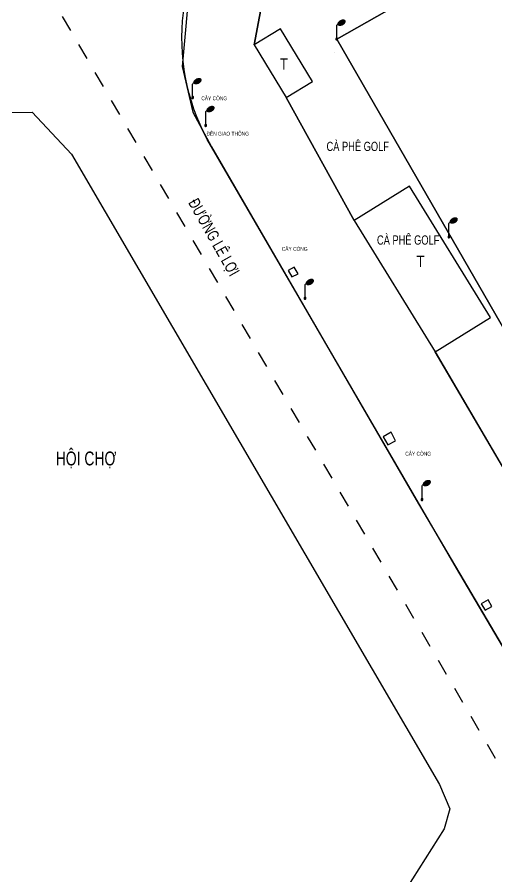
# Model space of a CAD drawing. Header units: millimetres. Extents: x 100 to 288, y -65 to 177.
# Drawn here: x 129.09 to 132.05, y 157.52 to 162.83 of the extents above; entities that cross this region are included whole.
import ezdxf
from ezdxf.enums import TextEntityAlignment as Align

# ---------------------------------------------------------------- set-up
doc = ezdxf.new("R2010")
doc.units = ezdxf.units.MM
doc.header["$LTSCALE"] = 0.3
doc.header["$MEASUREMENT"] = 0
doc.linetypes.add('DASHDOTX2', pattern=[2, 1, -0.5, 0, -0.5])
for name, color, linetype in [('HATCH1', 8, 'CONTINUOUS'), ('KT', 8, 'CONTINUOUS'), ('Ky hieu', 7, 'CONTINUOUS')]:
    doc.layers.add(name, color=color, linetype=linetype)
doc.styles.add('DIM', font='VAVON.TTF')
doc.styles.add('VNI', font='VHELVCN.TTF')
doc.linetypes.add('FENCELINE2', pattern='A,0.25,-0.1,[132,ltypeshp.shx,S=0.1,R=0,X=-0.1,Y=0],-0.1,1', length=1.45)

# ---------------------------------------------------------------- blocks, each defined once
blk = doc.blocks.new('Cot den')
at = {"layer": 'Ky hieu', "color": 5, "linetype": 'Continuous'}
for p, q in [((474185.96, 1112245.03), (474185.99, 1112245.09)), ((474185.96, 1112242.67), (474185.96, 1112245.03)), ((474185.99, 1112245.09), (474186.05, 1112245.17)), ((474186.05, 1112245.17), (474186.13, 1112245.23)), ((474186.13, 1112245.23), (474186.19, 1112245.25))]:
    blk.add_line(p, q, dxfattribs=at)
mesh = blk.add_polyface(dxfattribs=at)
corners = [(474186.29, 1112245.16), (474186.24, 1112245.2), (474186.32, 1112245.15), (474186.22, 1112245.22), (474186.39, 1112245.12), (474186.2, 1112245.25), (474186.43, 1112245.12), (474186.19, 1112245.29), (474186.49, 1112245.1), (474186.18, 1112245.32), (474186.53, 1112245.11), (474186.19, 1112245.36), (474186.6, 1112245.11), (474186.19, 1112245.39), (474186.63, 1112245.11), (474186.2, 1112245.43), (474186.71, 1112245.12), (474186.22, 1112245.48), (474186.77, 1112245.14), (474186.25, 1112245.53), (474186.84, 1112245.16), (474186.27, 1112245.57), (474186.9, 1112245.18), (474186.31, 1112245.62), (474186.97, 1112245.21), (474186.34, 1112245.65), (474187.02, 1112245.24), (474186.4, 1112245.7), (474187.09, 1112245.27), (474186.43, 1112245.73), (474187.12, 1112245.3), (474186.5, 1112245.78), (474187.2, 1112245.35), (474186.54, 1112245.8), (474187.23, 1112245.38), (474186.61, 1112245.84), (474187.28, 1112245.42), (474186.66, 1112245.87), (474187.31, 1112245.46), (474186.73, 1112245.9), (474187.35, 1112245.51), (474186.79, 1112245.92), (474187.38, 1112245.55), (474186.85, 1112245.94), (474187.4, 1112245.6), (474186.92, 1112245.96), (474187.42, 1112245.64), (474186.99, 1112245.97), (474187.44, 1112245.69), (474187.03, 1112245.97), (474187.44, 1112245.72), (474187.1, 1112245.97), (474187.44, 1112245.76), (474187.13, 1112245.97), (474187.43, 1112245.79), (474187.42, 1112245.82), (474187.2, 1112245.96), (474187.42, 1112245.82), (474187.4, 1112245.85), (474187.24, 1112245.96), (474187.38, 1112245.88), (474187.3, 1112245.93), (474187.33, 1112245.92)]
mesh.append_faces([[corners[k] for k in face] for face in [(0, 0, 2, 1), (1, 2, 4, 3), (3, 4, 6, 5), (5, 6, 8, 7), (7, 8, 10, 9), (9, 10, 12, 11), (11, 12, 14, 13), (13, 14, 16, 15), (15, 16, 18, 17), (17, 18, 20, 19), (19, 20, 22, 21), (21, 22, 24, 23), (23, 24, 26, 25), (25, 26, 28, 27), (27, 28, 30, 29), (29, 30, 32, 31), (31, 32, 34, 33), (33, 34, 36, 35), (35, 36, 38, 37), (37, 38, 40, 39), (39, 40, 42, 41), (41, 42, 44, 43), (43, 44, 46, 45), (45, 46, 48, 47), (47, 48, 50, 49), (49, 50, 52, 51), (51, 52, 54, 53), (53, 54, 57, 56), (56, 55, 58, 59), (59, 58, 60, 61), (61, 60, 62, 62)]], dxfattribs={"vtx0": -1, "vtx2": -1, "color": 5})
mesh = blk.add_polyface(dxfattribs=at)
corners = [(474185.87, 1112242.53), (474185.86, 1112242.54), (474185.9, 1112242.51), (474185.85, 1112242.55), (474185.91, 1112242.51), (474185.83, 1112242.57), (474185.93, 1112242.5), (474185.82, 1112242.58), (474185.94, 1112242.5), (474185.82, 1112242.59), (474185.96, 1112242.5), (474185.81, 1112242.61), (474185.98, 1112242.5), (474185.8, 1112242.62), (474186, 1112242.5), (474185.8, 1112242.64), (474186.01, 1112242.51), (474185.8, 1112242.66), (474186.03, 1112242.51), (474185.8, 1112242.67), (474186.04, 1112242.52), (474185.8, 1112242.67), (474186.06, 1112242.53), (474185.8, 1112242.69), (474186.06, 1112242.54), (474185.8, 1112242.7), (474186.08, 1112242.55), (474185.81, 1112242.72), (474186.09, 1112242.56), (474185.81, 1112242.73), (474186.11, 1112242.58), (474185.82, 1112242.75), (474186.11, 1112242.58), (474185.82, 1112242.76), (474186.12, 1112242.61), (474185.84, 1112242.78), (474186.12, 1112242.62), (474185.85, 1112242.79), (474186.13, 1112242.64), (474185.86, 1112242.8), (474186.13, 1112242.65), (474185.87, 1112242.81), (474186.13, 1112242.67), (474185.89, 1112242.82), (474186.13, 1112242.68), (474185.9, 1112242.83), (474186.13, 1112242.7), (474185.92, 1112242.83), (474186.13, 1112242.72), (474185.93, 1112242.84), (474186.12, 1112242.73), (474185.95, 1112242.84), (474186.11, 1112242.75), (474185.96, 1112242.84), (474186.11, 1112242.76), (474185.99, 1112242.84), (474186.1, 1112242.77), (474186, 1112242.84), (474186.08, 1112242.79), (474186.02, 1112242.83), (474186.07, 1112242.8), (474186.03, 1112242.83), (474186.06, 1112242.81)]
mesh.append_faces([[corners[k] for k in face] for face in [(0, 0, 2, 1), (1, 2, 4, 3), (3, 4, 6, 5), (5, 6, 8, 7), (7, 8, 10, 9), (9, 10, 12, 11), (11, 12, 14, 13), (13, 14, 16, 15), (15, 16, 18, 17), (17, 18, 20, 19), (21, 20, 22, 23), (23, 22, 24, 25), (25, 24, 26, 27), (27, 26, 28, 29), (29, 28, 30, 31), (31, 30, 32, 33), (33, 32, 34, 35), (35, 34, 36, 37), (37, 36, 38, 39), (39, 38, 40, 41), (41, 40, 42, 43), (43, 42, 44, 45), (45, 44, 46, 47), (47, 46, 48, 49), (49, 48, 50, 51), (51, 50, 52, 53), (53, 52, 54, 55), (55, 54, 56, 57), (57, 56, 58, 59), (59, 58, 60, 61), (61, 60, 62, 62)]], dxfattribs={"vtx0": -1, "vtx2": -1, "color": 5})
blk = doc.blocks.new('Nha tam')
at = {"layer": 'HATCH1', "style": 'VNI'}
blk.add_text('T', height=2, dxfattribs=at).set_placement((474231.77, 1112286.52, 0.05), align=Align.MIDDLE)

msp = doc.modelspace()

# ---------------------------------------------------------------- linework, layer by layer
at = {"layer": 'HATCH1', "ltscale": 5}
msp.add_lwpolyline([(134.81151, 154.27869), (132.7996, 157.72442, -0.4125842), (132.85832, 157.95051), (133.18539, 158.17341), (132.94511, 158.58683), (132.60548, 158.39972, -0.4672487), (132.35173, 158.49833), (131.80448, 159.42575), (130.29063, 162.02676, -0.3119335), (130.40888, 163.54672), (133.5901, 166.09666), (133.69655, 166.06171), (133.81841, 165.90821), (133.85104, 165.8671), (130.68649, 163.35966), (130.55512, 162.65805), (130.75283, 162.33242), (131.17242, 161.5737), (131.67246, 160.76315), (132.94511, 158.58683), (133.18539, 158.17341), (133.35796, 157.92728), (134.76267, 155.49507)], format="xyb", dxfattribs=at)
at = {"layer": 'HATCH1'}
for points in [[(133.85104, 165.8671), (133.69655, 166.06171), (133.5901, 166.09666), (131.99517, 164.83352), (131.23288, 164.21105), (130.40888, 163.54672), (130.40888, 163.54672), (130.25735, 163.32815), (130.15903, 163.07064), (130.11062, 162.5238), (130.17665, 162.24215), (130.29063, 162.02676), (131.55561, 159.8475), (132.35173, 158.49833), (132.45091, 158.40296), (132.60548, 158.39972), (132.94511, 158.58683)], [(131.17242, 161.5737), (130.75283, 162.33242)], [(127.6542, 161.73543), (128.40624, 162.23017), (129.18494, 162.2411), (129.42656, 161.98275), (131.69909, 158.09192), (131.76186, 157.94173), (131.72808, 157.81858), (131.4536, 157.38611)]]:
    msp.add_lwpolyline(points, dxfattribs=at)
at = {"layer": 'HATCH1', "ltscale": 5}
for points in [[(133.85104, 165.8671), (133.69655, 166.06171), (133.5901, 166.09666), (131.99517, 164.83352), (131.23288, 164.21105), (130.40888, 163.54672), (130.40888, 163.54672), (130.25735, 163.32815), (130.15903, 163.07064), (130.11062, 162.5238), (130.17665, 162.24215), (130.29063, 162.02676), (131.55561, 159.8475), (132.35173, 158.49833), (132.45091, 158.40296), (132.60548, 158.39972), (132.94511, 158.58683)], [(127.6542, 161.73543), (128.40624, 162.23017), (129.18494, 162.2411), (129.42656, 161.98275), (131.69909, 158.09192), (131.76186, 157.94173), (131.72808, 157.81858), (131.4536, 157.38611)]]:
    msp.add_lwpolyline(points, dxfattribs=at)
at = {"layer": 'HATCH1', "linetype": 'FENCELINE2', "ltscale": 2}
for points in [[(130.55512, 162.65805), (130.55512, 162.65805), (130.68649, 163.35966), (131.49381, 163.99918), (133.75244, 165.78884), (133.75244, 165.78884)], [(131.05063, 162.60884), (131.05063, 162.60884)], [(132.94511, 158.58683), (132.51841, 159.32156), (131.67246, 160.76315), (131.67246, 160.76315)]]:
    msp.add_lwpolyline(points, dxfattribs=at)
at = {"layer": 'HATCH1', "linetype": 'FENCELINE2'}
msp.add_lwpolyline([(132.46595, 160.26303), (134.20619, 161.27512), (132.81143, 163.68477), (131.06428, 162.69217), (132.46595, 160.26303)], dxfattribs=at)
at = {"layer": 'HATCH1', "ltscale": 5}
for points in [[(131.06428, 162.69217), (132.81143, 163.68477), (134.20619, 161.27512), (132.46595, 160.26303), (131.06428, 162.69217)], [(130.71793, 162.75691), (130.55512, 162.65805), (130.75283, 162.33242), (130.91565, 162.43128)]]:
    msp.add_lwpolyline(points, close=True, dxfattribs=at)
at = {"layer": 'HATCH1', "linetype": 'Continuous', "ltscale": 0.7}
for points in [[(130.75283, 162.33242), (130.91565, 162.43128), (130.71793, 162.75691), (130.55512, 162.65805), (130.75283, 162.33242)], [(131.17242, 161.5737), (131.67246, 160.76315), (132.01344, 160.9735), (131.5134, 161.78405), (131.17242, 161.5737)]]:
    msp.add_lwpolyline(points, dxfattribs=at)
at = {"layer": 'HATCH1'}
for points in [[(130.78761, 161.22449), (130.82592, 161.24338), (130.80211, 161.28409), (130.76528, 161.26522)], [(131.37905, 160.18781), (131.42803, 160.21363), (131.40038, 160.26589), (131.35157, 160.23794)], [(131.98033, 159.1669), (132.02278, 159.19061), (131.99944, 159.23114), (131.95699, 159.20744)]]:
    msp.add_lwpolyline(points, close=True, dxfattribs=at)
at = {"layer": 'KT', "linetype": 'DASHDOTX2', "lineweight": -2, "ltscale": 0.0005, "flags": 128}
msp.add_lwpolyline([(146.55185, 165.89217), (141.44051, 173.55514), (138.50822, 172.00928, 0.1199755), (137.96703, 171.5302), (135.80479, 168.41503, -0.0751899), (135.23025, 167.8034), (129.23572, 163.06135), (136.47891, 150.65653), (143.62361, 154.82832), (140.16447, 160.79761), (147.18299, 164.71746), (147.07065, 164.95796), (146.58091, 165.84862), (146.55185, 165.89217)], format="xyb", dxfattribs=at)

# ---------------------------------------------------------------- block references
at = {"layer": 'HATCH1', "xscale": 0.03504980631987564, "yscale": 0.03504980634066435, "zscale": 0.03504980631806899}
for p in [(-16489.06194, -38821.19691), (-16489.95127, -38821.55778), (-16489.8707, -38821.73022), (-16488.36906, -38822.41792), (-16489.25746, -38822.79745), (-16488.53523, -38824.03922)]:
    msp.add_blockref('Cot den', p, dxfattribs=at)
at = {"layer": 'HATCH1', "linetype": 'Continuous', "ltscale": 0.7, "xscale": 0.03504980631987564, "yscale": 0.03504980634066435, "zscale": 0.03504980631806899}
for p in [(-16490.99357, -38822.88806, -0.00165), (-16490.1501, -38824.10603, -0.00165)]:
    msp.add_blockref('Nha tam', p, dxfattribs=at)

# ---------------------------------------------------------------- texts
at = {"layer": 'HATCH1', "style": 'DIM', "width": 0.75}
for s, height, p in [('CAÂY COØNG', 0.02381, (130.22854, 162.31507, 0)), ('ÑEØN GIAO THOÂNG', 0.0238096, (130.26043, 162.09698)), ('CAØ PHEÂ GOLF', 0.0571431, (131.00139, 162.00176)), ('CAØ PHEÂ GOLF', 0.0571431, (131.31281, 161.42371)), ('CAÂY COØNG', 0.02381, (130.72524, 161.38588, 0)), ('HOÄI CHÔÏ', 0.085715, (129.32971, 160.06099)), ('CAÂY COØNG', 0.02381, (131.48736, 160.12151, 0))]:
    msp.add_text(s, height=height, dxfattribs=at).set_placement(p)
msp.add_text('ÑÖÔØNG LEÂ LÔÏI', height=0.0714289, rotation=299.49323, dxfattribs=at).set_placement((130.14521, 161.68307))

doc.saveas('drawing.dxf')
